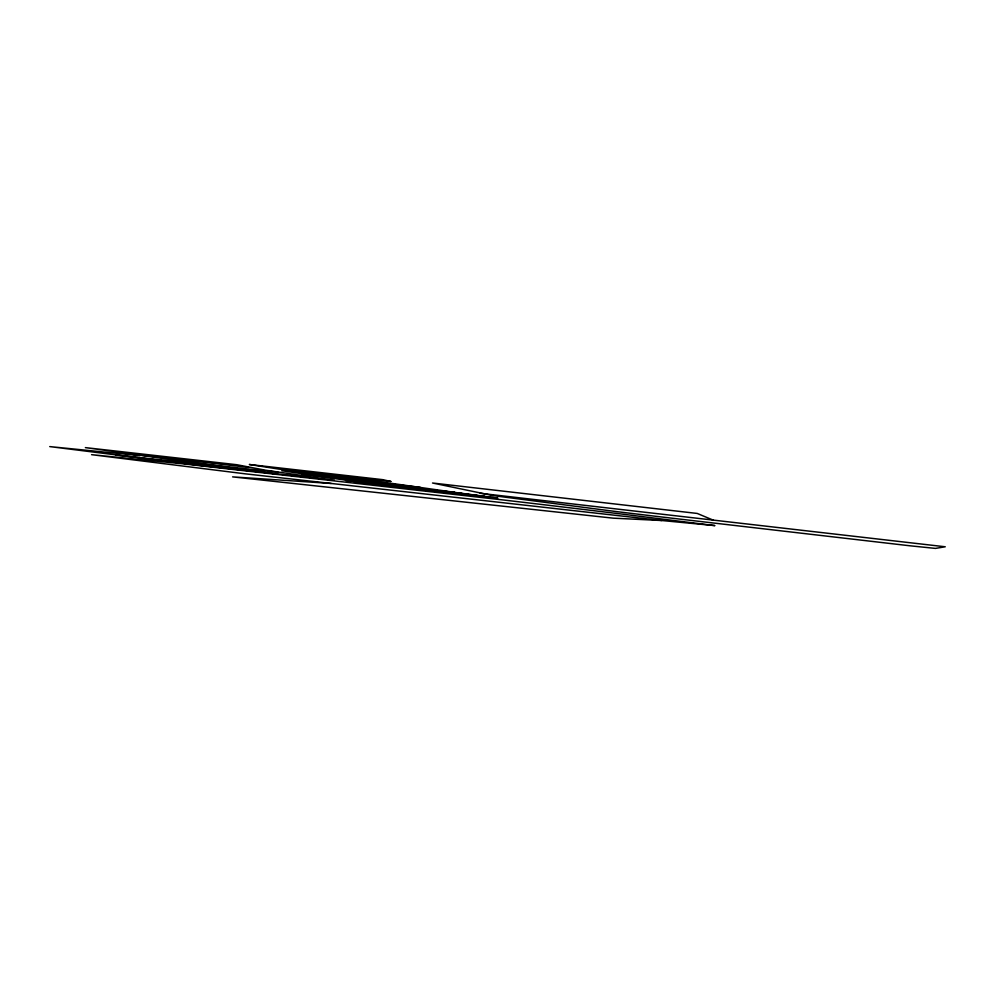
<?xml version="1.0" encoding="UTF-8"?>
<svg xmlns="http://www.w3.org/2000/svg" width="995" height="995" viewBox="0 0 995 995"><rect width="100%" height="100%" fill="white"/><g stroke="black" fill="none" stroke-linecap="round" stroke-linejoin="round"><path stroke-width="1.49" d="M661.837 520.522L244.932 473.794L91.565 454.665L184 463.944L500.597 499.664A376.894 5.261 6.6 0 1 621.999 514.092L714.92 525.609L661.837 520.522L613.293 518.171L232.606 476.879L331.223 483.458M140.059 455.648L49.75 446.593L197.694 465.138L334.308 480.125L265.553 470.212L236.723 464.702L85.371 447.613L276.399 474.03M115.557 455.063L277.854 472.09M449.043 491.853L375.737 484.254L395.015 486.804M379.854 484.801L404.007 487.301L399.89 486.754M404.654 487.339L423.298 489.266M453.16 492.401L429.703 489.851M412.527 488.383L431.171 490.311M458.26 493.259L465.71 494.03M439.044 491.356L419.032 489.279L484.602 496.53L446.817 491.53M421.942 489.888L429.193 490.647M478.359 495.734L459.018 493.731L465.237 494.552M345.563 480.573L454.703 492.351L377.466 481.344L281.821 470.734L377.69 484.926L497.898 498.109L452.949 492.164M125.159 453.471L248.576 467.376M301.721 474.18L420.4 487.376M480.125 493.296L945.25 546.777L935.474 548.407L909.853 545.782L682.931 519.465A207.806 2.898 6.6 0 1 616.975 511.666L493.134 495.609L432.514 483.01L697.221 513.445L713.104 520.087M394.119 486.692L437.788 491.704M439.355 490.759L477.152 495.759M453.409 493.296L396.781 486.294L420.412 489.416M454.79 493.445L462.663 494.478L436.158 491.505M390.824 481.418L278.724 469.08L249.335 464.491L382.515 479.627L390.824 481.418"/></g></svg>
